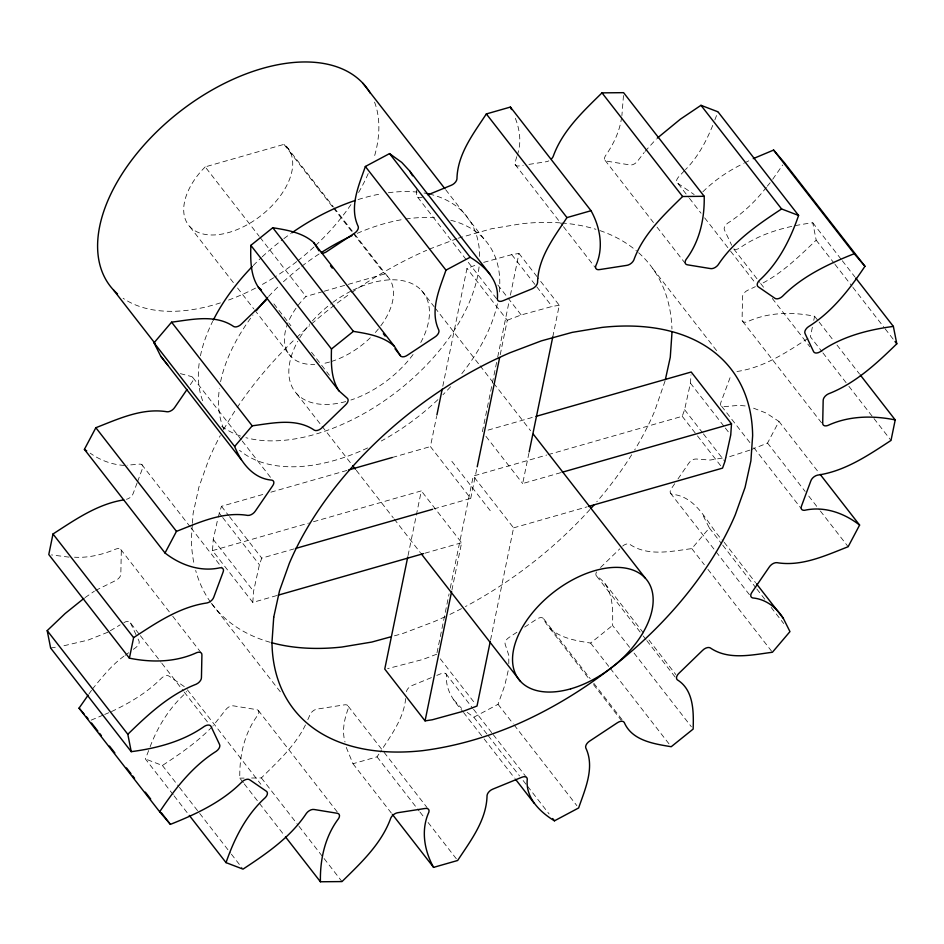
<?xml version="1.0" encoding="UTF-8"?>
<svg xmlns="http://www.w3.org/2000/svg" width="944" height="944" viewBox="0 0 944 944"><rect width="100%" height="100%" fill="white"/><g stroke="black" fill="none" stroke-linecap="round" stroke-linejoin="round"><path stroke-width="0.71" stroke-dasharray="4.72 3.54" d="M629.565 647.313L612.538 625.435C613.045 608.255 613.305 586.401 596.667 576.159A6.36 3.729 -37.9 0 1 596.537 571.911M243.375 782.729L239.8 778.127C239.328 755.825 244.319 732.945 257.995 714.891A6.36 3.729 -37.9 0 0 256.414 709.605L233.616 705.876A6.36 3.729 -37.9 0 0 225.828 709.628L213.073 725.83M623.477 95.533L621.895 115.605M192.34 524.687L191.361 538.753A277.017 162.474 -37.9 0 0 194.311 564.96M192.434 523.295L193.107 513.548L198.936 487.021L208.742 459.598A277.017 162.474 -37.9 0 1 220.306 435.562M276.781 595.558L252.803 602.414L212.494 550.6L213.261 539.461L217.863 518.516M252.803 602.414L253.57 591.286L259.399 564.748L261.771 558.128L294.245 548.842M548.098 454.654L682.229 416.304L684.601 409.684L690.43 383.146L691.008 374.803M508.816 663.656L508.757 655.183L505.146 644.233A6.36 3.729 -37.9 0 1 509.229 637.33L517.536 631.831M405.672 698.56C403.713 718.632 390.851 735.647 380.231 752.085M621.636 117.044C619.842 131.24 613.494 144.279 605.387 155.902A6.36 3.729 -37.9 0 0 606.968 161.188L629.778 164.917A6.36 3.729 -37.9 0 0 637.554 161.164L644.221 152.432M408.044 555.556L421.319 490.892L309.856 522.764M434.016 508.887L470.726 498.397L430.417 446.571L436.612 416.398M442.807 386.226L466.985 268.403L477.074 264.58M437.001 652.776L449.084 593.859M450.264 588.112L473.274 476.047L546.694 455.055M482.372 431.715L497.429 358.39M497.724 356.962L509.229 300.888M510.409 295.142L518.964 253.44L511.754 254.644L483.67 262.373M451.893 590.13L461.628 542.717L421.319 490.892M470.726 498.397L477.216 466.784M500.226 354.708L507.294 320.228L466.985 268.403M490.573 639.938L513.583 527.861L473.274 476.047M560.783 472.649L522.681 483.54L528.876 453.344M552.783 336.89L559.273 305.266L537.773 277.63M812.359 327.214L810.389 336.796L822.035 351.77M813.763 320.37L814.601 316.264C792.169 311.709 768.239 312.11 747.152 321.857A6.36 3.729 -37.9 0 1 742.09 319.355L742.55 296.935A6.36 3.729 -37.9 0 1 747.801 290.221L755.365 286.669M218.17 517.123L221.462 506.303L263.813 494.196M665.06 380.987L654.64 411.195A277.017 162.474 -37.9 0 1 634.687 449.922M508.155 670.771L504.792 685.379L498.031 704.307L473.853 717.192L467.174 712.378M516.781 156.633L515.129 162.285A6.36 3.729 -37.9 0 0 518.999 165.943L523.259 165.283M517.206 155.229C521.855 142.886 519.755 128.903 514.834 117.009M137.104 482.927L133.198 493.429A6.36 3.729 -37.9 0 1 126.425 499.305M137.588 481.617L142.461 468.495A6.36 3.729 -37.9 0 0 139.476 464.129L127.145 465.203M173.177 794.683L145.411 758.976L149.6 748.108M150.12 746.751C157.624 726.88 169.082 708.389 184.753 693.911A6.36 3.729 -37.9 0 0 186.44 691.409M712.744 125.399C706.171 141.423 697.852 157.294 685.462 169.625M714.832 119.971L717.971 111.817M305.455 724.945C295.295 745.784 277.536 761.761 261.382 777.927L251.305 778.021M307.815 719.682L310.175 714.407A6.36 3.729 -37.9 0 1 317.396 709.038L344.383 704.861A6.36 3.729 -37.9 0 1 348.253 708.507C344.312 719.163 341.822 730.809 345.008 742.008M751.259 449.568L767.531 443.078L778.977 421.437L766.257 413.094L751.861 407.525M346.259 747.377L352.973 763.731L377.034 756.852L379.429 753.277M190.299 384.692L191.939 382.308A6.36 3.729 -37.9 0 0 191.337 376.503L180.363 373.635M674.712 483.717L671.455 488.485A6.36 3.729 -37.9 0 0 672.057 494.29C697.994 496.52 707.469 525.041 723.293 541.16M677.981 478.95L688.589 463.469A6.36 3.729 -37.9 0 1 696.235 459.008L710.065 460.058L726.137 457.462M89.007 693.911L91.497 690.347M772.711 179.254L782.682 165.011M645.059 151.347L656.269 139.051M92.323 689.167C101.987 677.438 111.522 665.178 123.924 656.186M766.398 187.278C755.589 201.308 742.633 213.58 727.706 223.162A6.36 3.729 -37.9 0 0 724.496 230.065L731.671 245.251M767.33 186.145L770.127 182.758M622.651 546.08A6.36 3.729 -37.9 0 1 629.613 544.216C647.903 556.818 671.444 551.213 691.799 548.617L709.345 527.967L702.69 514.681M684.483 170.663L678.63 176.882A6.36 3.729 -37.9 0 0 677.78 183.289L688.53 197.107M205.202 166.887L201.332 170.947A62.835 36.851 -37.9 0 0 194.995 230.808A62.835 36.851 -37.9 0 0 267.565 210.064A62.835 36.851 -37.9 0 0 286.539 146.58L283.967 144.373L205.202 166.887L259.187 236.283M322.848 291.613L305.974 296.44L302.104 300.499A62.835 36.851 -37.9 0 0 314.718 364.502M212.105 726.833C197.449 741.972 179.95 753.973 162.403 765.478L145.411 758.976M600.537 567.497L619.83 548.806M734.231 249.157A6.36 3.729 -37.9 0 0 739.518 248.154C761.017 232.932 786.989 226.194 812.76 222.76L816.182 240.165C799.096 256.497 781.75 273.595 760.416 284.309M702.843 191.821C714.62 180.174 728.414 170.781 743.329 163.607M524.652 627.123L536.499 619.288A6.36 3.729 -37.9 0 1 543.626 618.78C551.379 637.023 573.362 640.221 590.602 643.065L612.538 625.435M125.092 655.337L128.62 652.764M133.328 649.342L135.676 647.631A6.36 3.729 -37.9 0 0 138.886 640.728L137.092 636.929M85.078 597.587L94.4 591.18M807.946 338.389C786.128 352.69 763.342 367.735 736.969 371.488M95.604 590.448L115.581 580.572A6.36 3.729 -37.9 0 0 120.832 573.858L121.292 551.438A6.36 3.729 -37.9 0 0 116.23 548.936C103.038 554.435 88.913 558.069 74.517 557.208M110.318 630.745L120.171 624.845M744.556 162.982L751.896 159.206M111.486 711.587C129.741 702.914 147.37 692.542 161.625 678.004A6.36 3.729 -37.9 0 1 169.212 676.234L185.602 687.503M107.852 632.22L88.181 640.056L63 645.967M91.131 720.154L103.344 715.021M104.701 714.443L108.772 712.732M431.384 677.627L412.363 685.415A6.36 3.729 -37.9 0 0 406.427 691.869M436.812 675.408L440.895 673.733A6.36 3.729 -37.9 0 1 446.665 675.385C445.037 689.651 453.934 701.168 462.643 711.304M749.902 450.111L728.78 456.931M429.319 249.133L456.92 238.667M458.182 238.195L491.6 228.731L521.466 223.763A277.017 162.474 -37.9 0 1 560.288 222.878M507.294 320.228L521.171 314.966L552.063 306.47L559.273 305.266M436.706 654.216L422.829 659.467L387.63 668.623M324.252 291.212L346.755 284.781M348.171 284.38L384.727 273.925L387.311 276.132A62.835 36.851 -37.9 0 1 380.786 325.822M270.881 492.178L347.121 470.383M392.303 457.474L430.417 446.571M488.013 430.11L534.575 416.8M212.494 550.6L308.44 523.165M424.942 553.208L461.628 542.717M513.583 527.861L587.003 506.881M394.439 635.819L402.675 633.554L434.063 621.659A277.017 162.474 -37.9 0 0 444.541 616.975M50.634 648.032L57.501 646.876M528.947 164.398L545.986 161.754A6.36 3.729 -37.9 0 0 548.818 160.846M239.8 778.127L244.118 778.092M69.042 557.137L51.472 554.919M745.146 405.932L738.987 405.354L723.906 406.663A6.36 3.729 -37.9 0 1 720.921 402.297L730.184 377.364A6.36 3.729 -37.9 0 1 731.624 374.839M124.407 465.439C112.147 464.719 100.147 460.294 90.187 453.155M677.78 183.289L694.17 194.558M453.686 699.787L461.628 708.378M812.76 222.76L841.423 259.612M842.319 260.768L854.851 276.887M816.182 240.165L834.095 263.199M834.992 264.344L852.019 286.221M852.904 287.377L884.257 327.686M885.153 328.831L893.213 339.203M814.601 316.264L818.188 320.877M819.085 322.022L833.422 340.454M836.998 345.056L859.394 373.848M822.932 352.914L848.019 385.164M848.904 386.32L873.094 417.413M873.991 418.558L891.006 440.435M733.759 248.933L759.743 282.327M760.64 283.483L765.112 289.242M772.286 298.446L809.905 346.814M689.415 198.264L701.062 213.226M704.649 217.84L729.724 250.077M730.621 251.234L754.811 282.327M742.609 321.338L823.227 424.977M605.069 160.338L653.437 222.524M657.024 227.126L684.789 262.821M778.977 421.437L819.286 473.251M652.823 268.627L718.207 352.702M767.531 443.078L805.149 491.446M808.737 496.06L819.486 509.878M820.383 511.023L848.149 546.729M721.641 406.262L750.303 443.114M753.89 447.727L801.362 508.757M690.43 383.146L724.473 426.912M725.358 428.069L730.739 434.972M515.117 164.516L562.589 225.557M563.485 226.702L595.735 268.167M684.601 409.684L702.513 432.718M703.41 433.874L724.909 461.51M682.229 416.304L696.566 434.736M697.463 435.88L722.538 468.13M518.964 253.44L536.876 276.474M511.754 254.644L535.932 285.737M536.829 286.893L552.063 306.47M724.19 542.316L755.542 582.625M709.345 527.967L721.889 544.086M722.785 545.243L755.932 587.852M756.828 588.997L764.888 599.357M771.154 607.429L783.697 623.547M445.674 189.697L483.824 238.738M670.441 493.134L751.058 596.785M497.877 285.029L521.171 314.966M691.799 548.617L704.33 564.736M707.917 569.35L772.416 652.257M417.59 197.154L497.299 299.649M421.484 290.433L434.11 306.67M435.007 307.827L479.21 364.655M480.118 365.812L492.744 382.049M493.641 383.205L530.634 430.759M286.539 146.58L333.326 206.736M334.223 207.892L387.311 276.132M283.967 144.373L332.548 206.83M333.444 207.987L352.336 232.283M353.245 233.439L384.727 273.925M605.057 583.604L643.572 633.129M648.953 640.032L675.821 674.582M596.667 576.159L642.357 634.887M643.253 636.032L645.932 639.489M646.829 640.646L676.388 678.642M485.959 436.329L522.681 483.54M634.038 653.071L691.374 726.774M451.846 461.309L492.154 513.135M590.602 643.065L609.411 667.255M610.308 668.399L669.426 744.403M260.084 237.44L305.974 296.44M543.626 618.78L590.201 678.665M593.788 683.267L624.232 722.42M549.609 628.161L589.021 678.83M593.505 684.589L621.27 720.284M273.878 303.85L290.894 325.739M311.496 352.218L329.409 375.252M189.886 226.725L233.97 283.401M237.569 288.026L253.771 308.853M254.668 310.01L290.658 356.277M296.794 393.813L321.149 425.119M322.057 426.275L351.817 464.554M356.325 470.348L393.318 517.902M394.214 519.058L420.375 552.688M498.031 704.307L513.265 723.883M514.161 725.027L576.855 805.645M440.282 658.818L475.221 703.728M445.804 673.638L472.673 708.189M473.569 709.333L492.379 733.523M493.275 734.668L526.41 777.278M473.853 717.192L487.281 734.467M488.178 735.612L519.53 775.921M523.118 780.523L526.693 785.137M527.59 786.281L549.089 813.929M463.539 712.46L483.245 737.795M484.142 738.94L514.598 778.092M192.942 377.659L241.322 439.845M242.219 440.99L271.778 478.997M221.462 506.303L228.625 515.518M229.522 516.675L261.771 558.128M219.091 512.934L221.781 516.38M222.678 517.536L259.399 564.748M348.265 706.277L383.193 751.188M384.09 752.333L427.089 807.616M213.261 539.461L253.57 591.286M377.034 756.852L419.136 810.979M420.033 812.123L424.505 817.882M428.092 822.495L457.651 860.491M141.742 464.531L190.11 526.717M191.007 527.861L222.359 568.17M352.973 763.731L391.489 813.244M211.456 603.31L280.439 691.987M258.314 710.454L338.931 814.106M120.773 549.467L171.832 615.099M172.728 616.255L200.494 651.95M261.382 777.927L298.103 825.15M299 826.295L323.19 857.388M324.087 858.544L341.999 881.578M187.396 689.804L260.851 784.24M123.865 622.639A6.36 3.729 -37.9 0 1 130.52 623.016L139.476 634.533M140.373 635.678L160.976 662.169M161.861 663.325L183.36 690.961M184.257 692.105L209.344 724.355M244.272 783.886L284.581 835.711M162.403 765.478L178.522 786.21M179.419 787.355L230.478 852.998M231.374 854.155L242.124 867.973M174.074 795.827L188.399 814.259M130.52 623.016L136.491 635.666M416.28 189.909L416.717 195.408A6.36 3.729 -37.9 0 0 422.487 197.06M429.272 194.039A162.12 95.084 -37.9 0 1 479.635 257.157M479.068 266.904A162.12 95.084 -37.9 0 1 391.005 396.067A162.12 95.084 -37.9 0 1 245.912 437.686M240.508 436.057A162.12 95.084 -37.9 0 1 220.448 425.272M202.641 400.728A162.12 95.084 -37.9 0 1 199.444 361.387M200.435 355.817A162.12 95.084 -37.9 0 1 212.66 321.373M253.228 265.547A162.12 95.084 -37.9 0 1 261.217 257.736M262.243 256.78A162.12 95.084 -37.9 0 1 282.752 239.505M283.873 238.643A162.12 95.084 -37.9 0 1 290.728 233.64M358.059 199.573A162.12 95.084 -37.9 0 1 381.128 193.85M388.373 192.729A162.12 95.084 -37.9 0 1 417.213 192.092M424.033 193.001A162.12 95.084 -37.9 0 1 426.676 193.485M378.414 328.901A62.835 36.851 -37.9 0 1 374.072 333.893M370.308 337.751A62.835 36.851 -37.9 0 1 330.754 361.682M329.574 362.024A62.835 36.851 -37.9 0 1 322.647 363.641M374.556 102.129A162.12 95.084 -37.9 0 1 373.706 158.828M368.219 173.578A162.12 95.084 -37.9 0 1 356.926 195.29M350.956 204.565A162.12 95.084 -37.9 0 1 314.954 246.089M313.927 247.045A162.12 95.084 -37.9 0 1 297.808 260.756M296.687 261.63A162.12 95.084 -37.9 0 1 274.775 277.04M273.583 277.796A162.12 95.084 -37.9 0 1 260.379 285.525M255.517 288.109A162.12 95.084 -37.9 0 1 228.306 300.157M220.448 302.871A162.12 95.084 -37.9 0 1 123.086 298.245M450.819 220.282A162.12 95.084 -37.9 0 1 499.057 294.174M497.405 303.803A162.12 95.084 -37.9 0 1 460.849 374.851M450.607 386.733A162.12 95.084 -37.9 0 1 442.925 394.757M437.933 399.631A162.12 95.084 -37.9 0 1 381.305 440.99M367.629 447.928A162.12 95.084 -37.9 0 1 239.516 450.288M223.87 429.272A162.12 95.084 -37.9 0 1 219.397 388.68M220.589 381.73A162.12 95.084 -37.9 0 1 252.992 315.036M268.603 296.487A162.12 95.084 -37.9 0 1 278.327 286.539M283.424 281.737A162.12 95.084 -37.9 0 1 300.664 267.14M301.773 266.279A162.12 95.084 -37.9 0 1 320.217 253.24M357.221 233.345A162.12 95.084 -37.9 0 1 404.185 219.268M405.637 219.043A162.12 95.084 -37.9 0 1 434.57 217.757M352.926 290.162A81.054 47.542 -37.9 0 1 418.168 287.401A81.054 47.542 -37.9 0 1 420.517 342.943M413.059 354.519A81.054 47.542 -37.9 0 1 350.908 400.02M345.716 401.578A81.054 47.542 -37.9 0 1 297.761 341.291M299.779 337.799A81.054 47.542 -37.9 0 1 309.667 324.063M312.417 320.889A81.054 47.542 -37.9 0 1 331.792 303.177M332.866 302.387A81.054 47.542 -37.9 0 1 351.782 290.728M638.64 252.756A277.017 162.474 -37.9 0 1 671.951 329.019M631.701 454.76A277.017 162.474 -37.9 0 1 596.773 501.795M589.976 509.477A277.017 162.474 -37.9 0 1 465.416 606.579M461.522 608.62A277.017 162.474 -37.9 0 1 445.851 616.361M270.161 642.286A277.017 162.474 -37.9 0 1 211.397 603.31M210.571 602.166A277.017 162.474 -37.9 0 1 195.668 570.424M223.728 429.355A277.017 162.474 -37.9 0 1 236.342 408.799M237.145 407.596A277.017 162.474 -37.9 0 1 295.673 338.448M296.723 337.445A277.017 162.474 -37.9 0 1 309.467 325.763M311.638 323.863A277.017 162.474 -37.9 0 1 350.413 293.49M351.593 292.652A277.017 162.474 -37.9 0 1 426.7 250.266M561.763 222.985A277.017 162.474 -37.9 0 1 595.947 229.309M599.947 230.607A277.017 162.474 -37.9 0 1 636.48 250.88"/><path stroke-width="1.42" d="M783.308 618.32C776.475 607.417 765.808 599.11 752.663 597.941A6.36 3.729 -37.9 0 1 752.061 592.124L769.207 567.12A6.36 3.729 -37.9 0 1 776.853 562.648C801.716 566.801 825.587 555.509 848.149 546.729L859.595 525.076C844.137 513.005 824.136 505.901 804.524 510.315A6.36 3.729 -37.9 0 1 801.539 505.949L810.802 481.003A6.36 3.729 -37.9 0 1 817.575 475.127C844.963 471.233 868.386 455.22 891.006 440.435L895.219 419.915C872.787 415.36 848.857 415.749 827.77 425.496A6.36 3.729 -37.9 0 1 822.708 423.006L823.168 400.586A6.36 3.729 -37.9 0 1 828.419 393.86C855.205 383.476 876.575 363.546 896.8 343.805L893.366 326.412C867.607 329.834 841.623 336.571 820.135 351.793A6.36 3.729 -37.9 0 1 813.48 351.428L805.114 333.704A6.36 3.729 -37.9 0 1 808.324 326.801C832.124 311.909 849.576 289.324 864.952 266.279L854.226 253.712C828.266 264.025 802.223 276.238 782.375 296.428A6.36 3.729 -37.9 0 1 774.788 298.21L758.398 286.929A6.36 3.729 -37.9 0 1 759.247 280.521C778.411 263.152 790.281 239.587 798.589 215.456L781.597 208.954C758.079 224.46 733.948 240.885 718.172 264.804A6.36 3.729 -37.9 0 1 710.384 268.568L687.586 264.839A6.36 3.729 -37.9 0 1 686.005 259.553C699.681 241.487 704.672 218.607 704.2 196.305L682.618 196.505C663.632 215.197 643.053 234.313 633.825 260.025A6.36 3.729 -37.9 0 1 626.604 265.394L599.617 269.583A6.36 3.729 -37.9 0 1 595.747 265.937C603.924 248.001 600.29 227.433 591.027 210.713L566.966 217.592C553.998 237.322 538.045 257.865 537.573 282.563A6.36 3.729 -37.9 0 1 531.637 289.017L503.105 300.699A6.36 3.729 -37.9 0 1 497.335 299.047C499.341 280.415 484.768 266.114 470.147 257.252L445.969 270.137C439.538 288.947 429.508 310.6 438.854 330.199A6.36 3.729 -37.9 0 1 434.771 337.114L407.501 355.156A6.36 3.729 -37.9 0 1 400.374 355.652L394.391 346.283L313.774 242.632C302.67 232.519 287.07 230.065 272.781 227.728L250.844 245.357C250.514 259.458 250.231 274.94 258.326 287.188L338.943 390.828L347.333 398.285A6.36 3.729 -37.9 0 1 345.492 404.976L322.14 427.608A6.36 3.729 -37.9 0 1 314.387 430.216C296.097 417.614 272.556 423.219 252.201 425.815L234.655 446.477C241.05 462.56 253.263 478.761 271.943 480.142A6.36 3.729 -37.9 0 1 272.545 485.959L255.411 510.964A6.36 3.729 -37.9 0 1 247.765 515.424C222.902 511.282 199.031 522.575 176.469 531.354L165.023 553.007C180.469 565.078 200.47 572.182 220.094 567.769A6.36 3.729 -37.9 0 1 223.079 572.135L213.816 597.068A6.36 3.729 -37.9 0 1 207.031 602.956C179.655 606.85 156.232 622.863 133.611 637.637L129.399 658.169C151.831 662.723 175.761 662.334 196.848 652.587A6.36 3.729 -37.9 0 1 201.91 655.077L201.45 677.497A6.36 3.729 -37.9 0 1 196.199 684.223C169.413 694.595 148.043 714.537 127.818 734.279L131.24 751.672C157.011 748.25 182.983 741.5 204.482 726.278A6.36 3.729 -37.9 0 1 211.137 726.656L219.504 744.368A6.36 3.729 -37.9 0 1 216.294 751.271C192.493 766.174 175.041 788.759 159.666 811.793L170.392 824.36C196.34 814.047 222.395 801.845 242.242 781.656A6.36 3.729 -37.9 0 1 249.83 779.874L266.22 791.143A6.36 3.729 -37.9 0 1 265.37 797.55C246.207 814.92 234.336 838.496 226.029 862.627L243.021 869.129C266.538 853.624 290.669 837.198 306.446 813.28A6.36 3.729 -37.9 0 1 314.222 809.515L337.032 813.244A6.36 3.729 -37.9 0 1 338.613 818.531C324.937 836.585 319.945 859.477 320.417 881.767L341.999 881.578C360.986 862.887 381.565 843.759 390.792 818.047A6.36 3.729 -37.9 0 1 398.014 812.678L425.001 808.501A6.36 3.729 -37.9 0 1 428.871 812.147C420.694 830.083 424.328 850.65 433.591 867.371L457.651 860.491C470.608 840.762 486.573 820.218 487.045 795.521A6.36 3.729 -37.9 0 1 492.98 789.066L521.513 777.384A6.36 3.729 -37.9 0 1 527.283 779.036C525.277 797.668 539.85 811.97 554.458 820.832L578.648 807.946C585.079 789.137 595.109 767.484 585.764 747.884A6.36 3.729 -37.9 0 1 589.847 740.969L617.116 722.927A6.36 3.729 -37.9 0 1 624.232 722.42C631.996 740.674 653.98 743.86 671.219 746.716L693.156 729.075C693.663 711.906 693.923 690.052 677.285 679.798A6.36 3.729 -37.9 0 1 679.125 673.107L702.478 650.475A6.36 3.729 -37.9 0 1 710.23 647.867C728.508 660.458 752.061 654.865 772.416 652.257L789.963 631.607L783.308 618.32L756.439 583.77M250.844 245.357L331.462 348.997C331.132 363.11 330.848 378.579 338.943 390.828M672.022 332.04L670.275 357.245L665.367 379.582M535.991 416.387L691.197 372.019L731.506 423.844L730.739 434.972L724.909 461.51L722.538 468.13L588.407 506.468M123.77 499.895C97.409 504.037 74.918 519.837 52.994 533.997L48.781 554.529L129.399 658.169M407.749 556.995L384.751 669.06L425.06 720.886L432.246 719.788L463.138 711.292L477.015 706.029L490.278 641.377M436.907 414.959L442.217 389.093M425.06 720.886L451.598 591.569M477.216 466.784L499.636 357.587M529.171 451.916L552.783 336.89M490.314 274.645L409.696 171.006L401.766 162.415L389.542 153.601L365.352 166.486C358.921 185.307 348.891 206.96 358.236 226.56A6.36 3.729 -37.9 0 1 354.153 233.463L326.884 251.505A6.36 3.729 -37.9 0 1 321.432 253.122M165.023 553.007L84.405 449.368L95.851 427.715C118.413 418.924 142.284 407.643 167.147 411.785A6.36 3.729 -37.9 0 0 174.793 407.324L187.042 389.459M591.027 210.713L510.409 107.061L486.349 113.941C473.392 133.67 457.427 154.226 456.955 178.923A6.36 3.729 -37.9 0 1 451.02 185.378L427.927 194.83M159.666 811.793L79.048 708.153L88.181 695.103M241.31 459.763L160.692 356.112L154.037 342.825L171.584 322.175C191.939 319.579 215.492 313.974 233.77 326.577A6.36 3.729 -37.9 0 0 241.522 323.957L264.875 301.325A6.36 3.729 -37.9 0 0 266.845 298.882M704.2 196.305L623.583 92.665L602.001 92.866C583.014 111.545 562.435 130.673 553.208 156.385A6.36 3.729 -37.9 0 1 551.461 158.887M131.24 751.672L50.634 648.032L47.2 630.627L65.136 613.529L83.922 598.413M657.319 138.107L680.317 119.227L700.979 105.315L717.971 111.817L798.589 215.456M331.462 348.997L353.398 331.368C367.688 333.704 383.288 336.158 394.391 346.283M753.253 158.627L773.608 150.072L784.334 162.639L864.952 266.279M348.525 469.982L392.303 457.474M295.649 548.44L432.6 509.288M562.187 472.248L731.506 423.844M278.197 595.157L423.526 553.609M390.32 636.964L371.783 642.062L341.917 647.029A277.017 162.474 -37.9 0 1 271.53 642.675M84.405 449.368L86.718 450.878M258.326 287.188L261.476 289.985M79.048 708.153L84.417 714.443M86.199 716.531L87.993 718.632M160.692 356.112L167.914 365.269M773.608 150.072L854.226 253.712M855.748 278.043L893.366 326.412M895.006 341.504L896.8 343.805M700.979 105.315L781.597 208.954M860.291 374.992L895.219 419.915M602.001 92.866L682.618 196.505M820.183 474.407L859.595 525.076M486.349 113.941L566.966 217.592M362.897 83.273L444.777 188.54M389.542 153.601L470.147 257.252M365.352 166.486L445.969 270.137M533.336 434.228L645.189 578.035M330.506 265.83L332.3 268.131M383.358 333.775L385.152 336.076M395.005 348.749L400.374 355.652M272.781 227.728L353.398 331.368M352.726 465.711L355.428 469.192M421.284 553.845L520.51 681.415M171.584 322.175L252.201 425.815M552.677 818.531L554.458 820.832M515.495 779.248L534.304 803.427M113.528 290.032L154.91 343.238M154.037 342.825L234.655 446.477M95.851 427.715L176.469 531.354M392.385 814.401L433.591 867.371M52.994 533.997L133.611 637.637M285.477 836.856L320.417 881.767M47.2 630.627L127.818 734.279M189.296 815.404L226.029 862.627M91.568 723.021L97.846 731.081M99.627 733.394L101.421 735.695M109.48 746.055L114.861 752.97M126.508 767.932L130.98 773.691M132.774 775.992L134.567 778.304M145.317 792.122L150.686 799.025M161.436 812.843L170.392 824.36M313.774 242.632L319.013 250.844M409.696 171.006L412.563 175.796M510.409 107.061L511.518 109.551M213.285 320.11A162.12 95.084 -37.9 0 1 252.26 266.55M291.873 232.838A162.12 95.084 -37.9 0 1 355.44 200.411M426.676 193.485A162.12 95.084 -37.9 0 1 429.272 194.039M117.528 293.903A162.12 95.084 -37.9 0 1 177.696 113.28A162.12 95.084 -37.9 0 1 370.331 93.255M256.52 310.505A162.12 95.084 -37.9 0 1 267.659 297.502M321.397 252.485A162.12 95.084 -37.9 0 1 351.959 235.693M593.882 505.099A277.017 162.474 -37.9 0 1 590.956 508.379M273.725 617.199L271.978 642.392A277.017 162.474 -37.9 0 0 422.534 750.669C454.3 746.61 485.192 737.736 514.681 725.299A277.017 162.474 -37.9 0 0 735.258 514.834L745.064 487.423L750.893 460.884L752.639 435.691A277.017 162.474 -37.9 0 0 602.083 327.403L572.217 332.371L541.325 340.878L509.937 352.773A277.017 162.474 -37.9 0 0 289.36 563.249L279.554 590.661L273.725 617.199M570.719 688.825A81.054 47.542 -37.9 0 0 648.906 583.026A81.054 47.542 -37.9 0 0 528.923 617.329A81.054 47.542 -37.9 0 0 570.719 688.825"/></g></svg>
